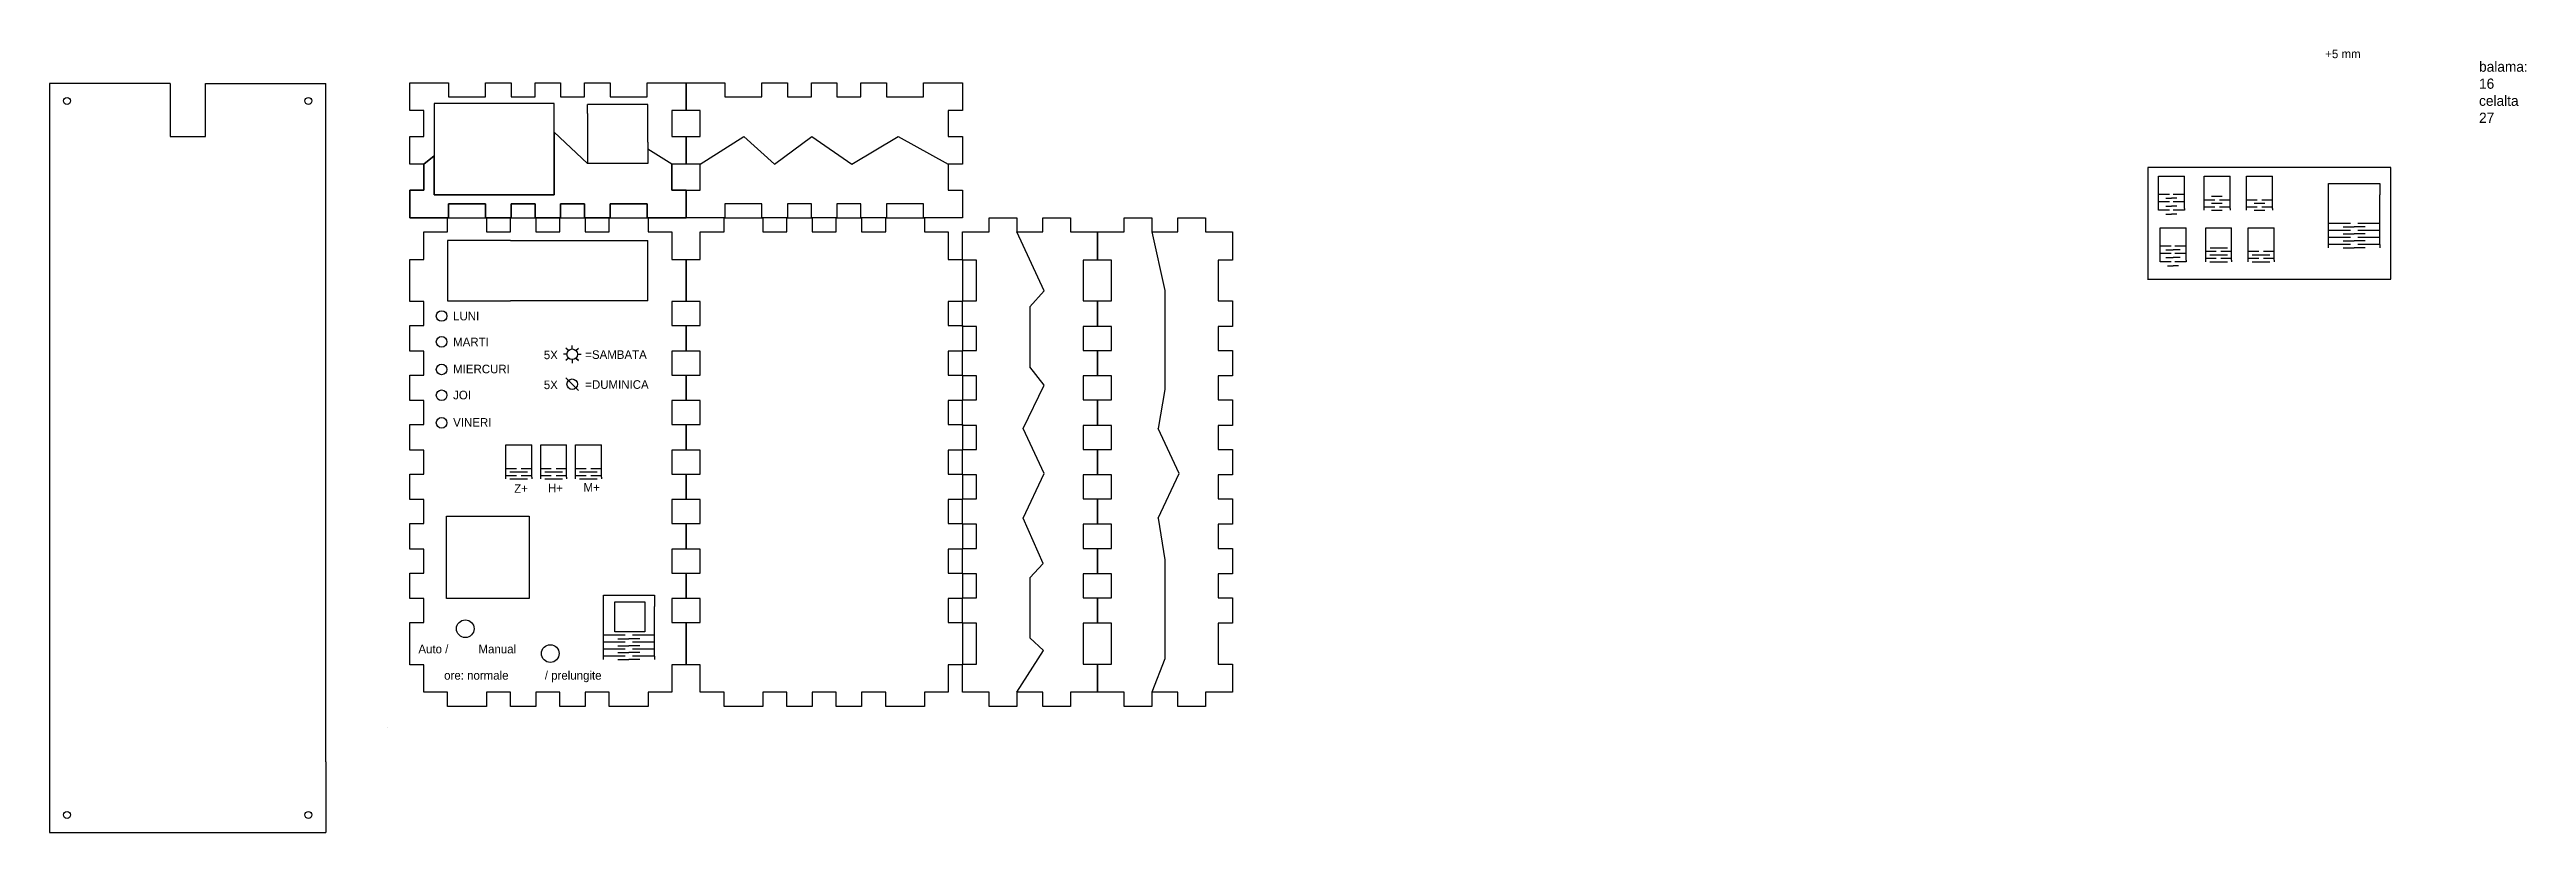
# Model space of a CAD drawing. Header units: millimetres. Extents: x -96 to 605, y -30 to 192.
import ezdxf

# ---------------------------------------------------------------- set-up
doc = ezdxf.new("R2010")
doc.units = ezdxf.units.MM
doc.header["$MEASUREMENT"] = 0
doc.layers.get('0').update_dxf_attribs({"linetype": 'CONTINUOUS'})
for name, color, linetype in [('0___1', 7, 'CONTINUOUS'), ('_U_00CD_U_00BC_U_00B2_U_00', 7, 'CONTINUOUS'), ('DEFAULT', 7, 'CONTINUOUS'), ('LAYER_1', 7, 'CONTINUOUS')]:
    doc.layers.add(name, color=color, linetype=linetype)
picture_1 = doc.add_image_def('image1.png', size_in_pixel=(400, 400))
picture_2 = doc.add_image_def('image2.png', size_in_pixel=(512, 512))

# ---------------------------------------------------------------- blocks, each defined once
blk = doc.blocks.new('BLOCK_6')
at = {"layer": 'LAYER_1', "color": 7}
blk.add_lwpolyline([(10.35, 140.15), (17.1, 140.15), (17.1, 144.15), (28.05, 144.15), (28.05, 140.15), (34.85, 140.15), (34.85, 144.15), (42.05, 144.15), (42.05, 140.15), (48.85, 140.15), (48.85, 144.15), (56.05, 144.15), (56.05, 140.15), (62.85, 140.15), (62.85, 144.15), (73.8, 144.15), (73.8, 140.15), (80.55, 140.15), (80.55, 132.4), (84.55, 132.4), (84.55, 120.45), (80.55, 120.45), (80.55, 113.65), (84.55, 113.65), (84.55, 106.45), (80.55, 106.45), (80.55, 99.65), (84.55, 99.65), (84.55, 92.45), (80.55, 92.45), (80.55, 85.65), (84.55, 85.65), (84.55, 78.45), (80.55, 78.45), (80.55, 71.65), (84.55, 71.65), (84.55, 64.45), (80.55, 64.45), (80.55, 57.65), (84.55, 57.65), (84.55, 50.45), (80.55, 50.45), (80.55, 43.65), (84.55, 43.65), (84.55, 36.45), (80.55, 36.45), (80.55, 29.65), (84.55, 29.65), (84.55, 17.7), (80.55, 17.7), (80.55, 9.95), (73.8, 9.95), (73.8, 5.95), (62.85, 5.95), (62.85, 9.95), (56.05, 9.95), (56.05, 5.95), (48.85, 5.95), (48.85, 9.95), (42.05, 9.95), (42.05, 5.95), (34.85, 5.95), (34.85, 9.95), (28.05, 9.95), (28.05, 5.95), (17.1, 5.95), (17.1, 9.95), (10.35, 9.95), (10.35, 17.7), (6.35, 17.7), (6.35, 29.65), (10.35, 29.65), (10.35, 36.45), (6.35, 36.45), (6.35, 43.65), (10.35, 43.65), (10.35, 50.45), (6.35, 50.45), (6.35, 57.65), (10.35, 57.65), (10.35, 64.45), (6.35, 64.45), (6.35, 71.65), (10.35, 71.65), (10.35, 78.45), (6.35, 78.45), (6.35, 85.65), (10.35, 85.65), (10.35, 92.45), (6.35, 92.45), (6.35, 99.65), (10.35, 99.65), (10.35, 106.45), (6.35, 106.45), (6.35, 113.65), (10.35, 113.65), (10.35, 120.45), (6.35, 120.45), (6.35, 132.4), (10.35, 132.4), (10.35, 140.15)], dxfattribs=at)
blk = doc.blocks.new('BLOCK_7')
at = {"layer": 'LAYER_1', "color": 7}
blk.add_lwpolyline([(88.55, 140.15), (95.3, 140.15), (95.3, 144.15), (106.25, 144.15), (106.25, 140.15), (113.05, 140.15), (113.05, 144.15), (120.25, 144.15), (120.25, 140.15), (127.05, 140.15), (127.05, 144.15), (134.25, 144.15), (134.25, 140.15), (141.05, 140.15), (141.05, 144.15), (152, 144.15), (152, 140.15), (158.75, 140.15), (158.75, 132.4), (162.75, 132.4), (162.75, 120.45), (158.75, 120.45), (158.75, 113.65), (162.75, 113.65), (162.75, 106.45), (158.75, 106.45), (158.75, 99.65), (162.75, 99.65), (162.75, 92.45), (158.75, 92.45), (158.75, 85.65), (162.75, 85.65), (162.75, 78.45), (158.75, 78.45), (158.75, 71.65), (162.75, 71.65), (162.75, 64.45), (158.75, 64.45), (158.75, 57.65), (162.75, 57.65), (162.75, 50.45), (158.75, 50.45), (158.75, 43.65), (162.75, 43.65), (162.75, 36.45), (158.75, 36.45), (158.75, 29.65), (162.75, 29.65), (162.75, 17.7), (158.75, 17.7), (158.75, 9.95), (152, 9.95), (152, 5.95), (141.05, 5.95), (141.05, 9.95), (134.25, 9.95), (134.25, 5.95), (127.05, 5.95), (127.05, 9.95), (120.25, 9.95), (120.25, 5.95), (113.05, 5.95), (113.05, 9.95), (106.25, 9.95), (106.25, 5.95), (95.3, 5.95), (95.3, 9.95), (88.55, 9.95), (88.55, 17.7), (84.55, 17.7), (84.55, 29.65), (88.55, 29.65), (88.55, 36.45), (84.55, 36.45), (84.55, 43.65), (88.55, 43.65), (88.55, 50.45), (84.55, 50.45), (84.55, 57.65), (88.55, 57.65), (88.55, 64.45), (84.55, 64.45), (84.55, 71.65), (88.55, 71.65), (88.55, 78.45), (84.55, 78.45), (84.55, 85.65), (88.55, 85.65), (88.55, 92.45), (84.55, 92.45), (84.55, 99.65), (88.55, 99.65), (88.55, 106.45), (84.55, 106.45), (84.55, 113.65), (88.55, 113.65), (88.55, 120.45), (84.55, 120.45), (84.55, 132.4), (88.55, 132.4), (88.55, 140.15)], dxfattribs=at)
blk = doc.blocks.new('*U24')
blk.add_text('Auto /', height=2.427).set_placement((8.82, 20.97))
blk = doc.blocks.new('*U25')
blk.add_text('ore: normale', height=2.4272).set_placement((16.11, 13.52))
blk = doc.blocks.new('*U28')
blk.add_text('Manual', height=2.427).set_placement((25.82, 20.97))
blk = doc.blocks.new('*U29')
blk.add_text('/ prelungite', height=2.4272).set_placement((44.58, 13.52))
blk = doc.blocks.new('*U31')
at = {"layer": '0___1'}
blk.add_text('LUNI', height=2.427, dxfattribs=at).set_placement((21.55, 65.84))
blk = doc.blocks.new('*U32')
blk.add_text('MARTI', height=2.427).set_placement((21.55, 58.52))
blk = doc.blocks.new('*U33')
blk.add_text('MIERCURI', height=2.427).set_placement((21.55, 50.87))
blk = doc.blocks.new('*U34')
blk.add_text('JOI', height=2.427).set_placement((21.55, 43.5))
blk = doc.blocks.new('*U35')
blk.add_text('VINERI', height=2.427).set_placement((21.55, 35.77))
blk = doc.blocks.new('*U40')
blk.add_text('+5 mm', height=2.427).set_placement((240.18, 88.02))
blk = doc.blocks.new('*U41')
for s, p in [('balama:', (283.71, 84.18)), ('celalta', (283.71, 74.53)), ('16', (283.71, 79.36)), ('27', (283.71, 69.71))]:
    blk.add_text(s, height=2.893).set_placement(p)
blk = doc.blocks.new('BLOCK_3')
at = {"layer": 'LAYER_1', "color": 7}
blk.add_lwpolyline([(84.55, 182.35), (95.5, 182.35), (95.5, 178.35), (106.05, 178.35), (106.05, 182.35), (113.25, 182.35), (113.25, 178.35), (120.05, 178.35), (120.05, 182.35), (127.25, 182.35), (127.25, 178.35), (134.05, 178.35), (134.05, 182.35), (141.25, 182.35), (141.25, 178.35), (151.8, 178.35), (151.8, 182.35), (162.75, 182.35), (162.75, 174.55), (158.75, 174.55), (158.75, 167.15), (162.75, 167.15), (162.75, 159.35), (158.75, 159.35), (158.75, 151.95), (162.75, 151.95), (162.75, 144.15), (151.8, 144.15), (151.8, 148.15), (141.25, 148.15), (141.25, 144.15), (134.05, 144.15), (134.05, 148.15), (127.25, 148.15), (127.25, 144.15), (120.05, 144.15), (120.05, 148.15), (113.25, 148.15), (113.25, 144.15), (106.05, 144.15), (106.05, 148.15), (95.5, 148.15), (95.5, 144.15), (84.55, 144.15), (84.55, 151.95), (88.55, 151.95), (88.55, 159.35), (84.55, 159.35), (84.55, 167.15), (88.55, 167.15), (88.55, 174.55), (84.55, 174.55), (84.55, 182.35)], dxfattribs=at)
blk = doc.blocks.new('BLOCK_2')
at = {"layer": 'LAYER_1', "color": 7}
blk.add_lwpolyline([(6.35, 182.35), (17.3, 182.35), (17.3, 178.35), (27.85, 178.35), (27.85, 182.35), (35.05, 182.35), (35.05, 178.35), (41.85, 178.35), (41.85, 182.35), (49.05, 182.35), (49.05, 178.35), (55.85, 178.35), (55.85, 182.35), (63.05, 182.35), (63.05, 178.35), (73.6, 178.35), (73.6, 182.35), (84.55, 182.35), (84.55, 174.55), (80.55, 174.55), (80.55, 167.15), (84.55, 167.15), (84.55, 159.35), (80.55, 159.35), (80.55, 151.95), (84.55, 151.95), (84.55, 144.15), (73.6, 144.15), (73.6, 148.15), (63.05, 148.15), (63.05, 144.15), (55.85, 144.15), (55.85, 148.15), (49.05, 148.15), (49.05, 144.15), (41.85, 144.15), (41.85, 148.15), (35.05, 148.15), (35.05, 144.15), (27.85, 144.15), (27.85, 148.15), (17.3, 148.15), (17.3, 144.15), (6.35, 144.15), (6.35, 151.95), (10.35, 151.95), (10.35, 159.35), (6.35, 159.35), (6.35, 167.15), (10.35, 167.15), (10.35, 174.55), (6.35, 174.55), (6.35, 182.35)], dxfattribs=at)
blk = doc.blocks.new('BLOCK_4')
at = {"layer": 'LAYER_1', "color": 7}
blk.add_lwpolyline([(166.75, 182.35), (174.7, 182.35), (174.7, 178.35), (186.25, 178.35), (186.25, 182.35), (193.45, 182.35), (193.45, 178.35), (200.25, 178.35), (200.25, 182.35), (207.45, 182.35), (207.45, 178.35), (214.25, 178.35), (214.25, 182.35), (221.45, 182.35), (221.45, 178.35), (228.25, 178.35), (228.25, 182.35), (235.45, 182.35), (235.45, 178.35), (242.25, 178.35), (242.25, 182.35), (249.45, 182.35), (249.45, 178.35), (256.25, 178.35), (256.25, 182.35), (263.45, 182.35), (263.45, 178.35), (270.25, 178.35), (270.25, 182.35), (277.45, 182.35), (277.45, 178.35), (289, 178.35), (289, 182.35), (296.95, 182.35), (296.95, 174.75), (300.95, 174.75), (300.95, 166.95), (296.95, 166.95), (296.95, 159.55), (300.95, 159.55), (300.95, 151.75), (296.95, 151.75), (296.95, 144.15), (289, 144.15), (289, 148.15), (277.45, 148.15), (277.45, 144.15), (270.25, 144.15), (270.25, 148.15), (263.45, 148.15), (263.45, 144.15), (256.25, 144.15), (256.25, 148.15), (249.45, 148.15), (249.45, 144.15), (242.25, 144.15), (242.25, 148.15), (235.45, 148.15), (235.45, 144.15), (228.25, 144.15), (228.25, 148.15), (221.45, 148.15), (221.45, 144.15), (214.25, 144.15), (214.25, 148.15), (207.45, 148.15), (207.45, 144.15), (200.25, 144.15), (200.25, 148.15), (193.45, 148.15), (193.45, 144.15), (186.25, 144.15), (186.25, 148.15), (174.7, 148.15), (174.7, 144.15), (166.75, 144.15), (166.75, 151.75), (162.75, 151.75), (162.75, 159.55), (166.75, 159.55), (166.75, 166.95), (162.75, 166.95), (162.75, 174.75), (166.75, 174.75), (166.75, 182.35)], dxfattribs=at)
blk = doc.blocks.new('BLOCK_5')
at = {"layer": 'LAYER_1', "color": 7}
blk.add_lwpolyline([(166.75, 144.15), (174.7, 144.15), (174.7, 140.15), (186.25, 140.15), (186.25, 144.15), (193.45, 144.15), (193.45, 140.15), (200.25, 140.15), (200.25, 144.15), (207.45, 144.15), (207.45, 140.15), (214.25, 140.15), (214.25, 144.15), (221.45, 144.15), (221.45, 140.15), (228.25, 140.15), (228.25, 144.15), (235.45, 144.15), (235.45, 140.15), (242.25, 140.15), (242.25, 144.15), (249.45, 144.15), (249.45, 140.15), (256.25, 140.15), (256.25, 144.15), (263.45, 144.15), (263.45, 140.15), (270.25, 140.15), (270.25, 144.15), (277.45, 144.15), (277.45, 140.15), (289, 140.15), (289, 144.15), (296.95, 144.15), (296.95, 136.55), (300.95, 136.55), (300.95, 128.75), (296.95, 128.75), (296.95, 121.35), (300.95, 121.35), (300.95, 113.55), (296.95, 113.55), (296.95, 105.95), (289, 105.95), (289, 109.95), (277.45, 109.95), (277.45, 105.95), (270.25, 105.95), (270.25, 109.95), (263.45, 109.95), (263.45, 105.95), (256.25, 105.95), (256.25, 109.95), (249.45, 109.95), (249.45, 105.95), (242.25, 105.95), (242.25, 109.95), (235.45, 109.95), (235.45, 105.95), (228.25, 105.95), (228.25, 109.95), (221.45, 109.95), (221.45, 105.95), (214.25, 105.95), (214.25, 109.95), (207.45, 109.95), (207.45, 105.95), (200.25, 105.95), (200.25, 109.95), (193.45, 109.95), (193.45, 105.95), (186.25, 105.95), (186.25, 109.95), (174.7, 109.95), (174.7, 105.95), (166.75, 105.95), (166.75, 113.55), (162.75, 113.55), (162.75, 121.35), (166.75, 121.35), (166.75, 128.75), (162.75, 128.75), (162.75, 136.55), (166.75, 136.55), (166.75, 144.15)], dxfattribs=at)
blk = doc.blocks.new('*U42')
blk.add_text('5X', height=2.427).set_placement((45.63, 57.66))
blk = doc.blocks.new('*U43')
blk.add_text('=SAMBATA', height=2.427).set_placement((57.37, 57.74))
blk = doc.blocks.new('*U44')
blk.add_text('5X', height=2.427).set_placement((45.63, 49.19))
blk = doc.blocks.new('*U45')
blk.add_text('=DUMINICA', height=2.427).set_placement((57.37, 49.27))
blk = doc.blocks.new('*U46')
blk.add_text('Z+', height=2.427).set_placement((33.53, 85.65))
blk = doc.blocks.new('*U47')
blk.add_text('H+', height=2.427).set_placement((44.36, 85.65))
blk = doc.blocks.new('*U48')
blk.add_text('M+', height=2.427).set_placement((54.95, 85.65))

msp = doc.modelspace()

# ---------------------------------------------------------------- linework, layer by layer
for p, q in [((-95.56, 182.16), (-95.56, -9.7)), ((-61.46, 182.16), (-95.56, 182.16)), ((-61.46, 182.16), (-61.46, 182.16)), ((-61.46, 182.16), (-61.46, 167.16)), ((-51.46, 167.16), (-51.46, 182.16)), ((-51.46, 182.16), (-17.36, 182.16)), ((-17.36, -9.7), (-17.36, 182.16)), ((47.28, 176.51), (13.28, 176.51)), ((13.28, 176.51), (13.28, 150.66)), ((47.28, 150.66), (47.28, 176.51)), ((56.68, 173.66), (56.68, 176.16)), ((73.7, 176.16), (56.68, 176.16)), ((73.7, 173.66), (73.7, 176.16)), ((47.28, 168.34), (56.68, 159.55)), ((56.68, 159.55), (47.28, 168.34)), ((47.28, 168.34), (47.28, 150.66)), ((56.68, 173.66), (56.68, 165.55)), ((73.7, 165.55), (73.7, 173.66)), ((-61.46, 167.16), (-51.46, 167.16)), ((10.35, 159.35), (13.28, 161.65)), ((13.28, 161.65), (10.35, 159.35)), ((13.28, 150.66), (13.28, 161.65)), ((56.68, 165.55), (56.68, 163.55)), ((56.68, 163.55), (56.68, 159.55)), ((73.7, 165.55), (73.7, 163.55)), ((73.7, 163.55), (73.7, 159.55)), ((80.55, 159.35), (73.7, 163.55)), ((80.55, 159.35), (73.7, 163.55)), ((73.7, 163.55), (73.7, 159.55)), ((88.55, 159.35), (100.94, 167.15)), ((100.94, 167.15), (109.6, 159.35)), ((109.6, 159.35), (120.16, 167.15)), ((120.16, 167.15), (131.51, 159.35)), ((131.51, 159.35), (144.58, 167.15)), ((144.58, 167.15), (158.75, 159.35)), ((10.35, 159.35), (10.35, 151.95)), ((73.7, 159.55), (56.68, 159.55)), ((73.7, 159.55), (56.68, 159.55)), ((80.55, 151.95), (80.55, 159.35)), ((567, 158.35), (498.21, 158.35)), ((498.21, 158.35), (498.21, 126.76)), ((501.25, 152.9), (501.25, 155.9)), ((501.25, 155.9), (508.58, 155.9)), ((508.58, 152.9), (508.58, 155.9)), ((514.13, 152.91), (514.13, 155.91)), ((514.13, 155.91), (521.47, 155.91)), ((521.47, 152.91), (521.47, 155.91)), ((526.17, 152.91), (526.17, 155.91)), ((526.17, 155.91), (533.5, 155.91)), ((533.5, 152.91), (533.5, 155.91)), ((567, 126.76), (567, 158.35)), ((10.35, 151.95), (6.35, 151.95)), ((6.35, 151.95), (6.35, 144.15)), ((13.28, 150.66), (47.28, 150.66)), ((47.28, 150.66), (13.28, 150.66)), ((17.3, 144.15), (17.3, 148.15)), ((17.3, 148.15), (27.85, 148.15)), ((27.85, 148.15), (27.85, 144.15)), ((35.05, 144.15), (35.05, 148.15)), ((35.05, 148.15), (41.85, 148.15)), ((41.85, 148.15), (41.85, 144.15)), ((49.05, 144.15), (49.05, 148.15)), ((49.05, 148.15), (55.85, 148.15)), ((55.85, 148.15), (55.85, 144.15)), ((63.05, 144.15), (63.05, 148.15)), ((63.05, 148.15), (73.6, 148.15)), ((73.6, 148.15), (73.6, 144.15)), ((84.55, 151.95), (80.55, 151.95)), ((84.55, 144.15), (84.55, 151.95)), ((501.25, 146.3), (501.25, 152.9)), ((501.25, 152.9), (501.25, 152.9)), ((508.58, 146.8), (508.58, 152.9)), ((514.13, 146.31), (514.13, 152.91)), ((514.13, 152.91), (514.13, 152.91)), ((514.13, 149.26), (517.13, 149.26)), ((514.13, 147.29), (517.13, 147.29)), ((516.28, 150.25), (519.28, 150.25)), ((516.28, 148.28), (519.28, 148.28)), ((518.46, 149.26), (521.47, 149.26)), ((518.46, 147.29), (521.47, 147.29)), ((521.47, 146.81), (521.47, 152.91)), ((526.17, 146.31), (526.17, 152.91)), ((526.17, 152.91), (526.17, 152.91)), ((526.17, 149.26), (529.17, 149.26)), ((526.17, 147.29), (529.17, 147.29)), ((528.31, 148.28), (531.31, 148.28)), ((530.5, 149.26), (533.5, 149.26)), ((530.5, 147.29), (533.5, 147.29)), ((533.5, 146.81), (533.5, 152.91)), ((549.37, 150.64), (549.37, 153.84)), ((549.37, 153.84), (563.83, 153.84)), ((549.37, 148.64), (549.37, 150.64)), ((549.37, 135.64), (549.37, 148.64)), ((563.83, 153.84), (563.83, 150.64)), ((563.83, 148.64), (563.83, 150.64)), ((563.83, 136.63), (563.83, 148.64)), ((6.35, 144.15), (17.3, 144.15)), ((27.85, 144.15), (35.05, 144.15)), ((41.85, 144.15), (49.05, 144.15)), ((55.85, 144.15), (63.05, 144.15)), ((73.6, 144.15), (84.55, 144.15)), ((501.7, 138.31), (501.7, 141.31)), ((501.7, 141.31), (509.04, 141.31)), ((508.58, 146.8), (508.58, 146.3)), ((509.04, 138.31), (509.04, 141.31)), ((514.59, 138.31), (514.59, 141.31)), ((514.59, 141.31), (521.93, 141.31)), ((516.28, 146.31), (519.28, 146.31)), ((521.47, 146.81), (521.47, 146.31)), ((521.93, 138.31), (521.93, 141.31)), ((526.62, 138.31), (526.62, 141.31)), ((526.62, 141.31), (533.96, 141.31)), ((528.31, 146.31), (531.31, 146.31)), ((533.5, 146.81), (533.5, 146.31)), ((533.96, 138.31), (533.96, 141.31)), ((34.85, 137.69), (17.1, 137.69)), ((17.1, 137.69), (17.1, 120.69)), ((34.85, 137.69), (73.77, 137.69)), ((73.77, 120.69), (73.77, 137.69)), ((185.94, 123.53), (178.15, 140.15)), ((216.35, 140.15), (220.05, 123.62)), ((501.7, 131.71), (501.7, 138.31)), ((501.7, 138.31), (501.7, 138.31)), ((509.04, 132.21), (509.04, 138.31)), ((514.59, 131.71), (514.59, 138.31)), ((514.59, 138.31), (514.59, 138.31)), ((514.59, 134.67), (517.59, 134.67)), ((515.73, 133.68), (520.73, 133.68)), ((515.82, 135.66), (520.73, 135.66)), ((518.92, 134.67), (521.93, 134.67)), ((521.93, 132.21), (521.93, 138.31)), ((526.62, 131.71), (526.62, 138.31)), ((526.62, 138.31), (526.62, 138.31)), ((526.62, 134.67), (529.62, 134.67)), ((527.77, 133.68), (532.77, 133.68)), ((530.96, 134.67), (533.96, 134.67)), ((533.96, 132.21), (533.96, 138.31)), ((563.83, 136.63), (563.83, 135.64)), ((498.08, 126.76), (567, 126.76)), ((509.04, 132.21), (509.04, 131.71)), ((514.59, 132.7), (517.59, 132.7)), ((515.73, 131.71), (520.73, 131.71)), ((518.92, 132.7), (521.93, 132.7)), ((521.93, 132.21), (521.93, 131.71)), ((526.62, 132.7), (529.62, 132.7)), ((527.77, 131.71), (532.77, 131.71)), ((530.96, 132.7), (533.96, 132.7)), ((533.96, 132.21), (533.96, 131.71)), ((17.1, 120.69), (34.85, 120.69)), ((73.77, 120.69), (34.85, 120.69)), ((185.94, 123.53), (181.85, 118.96)), ((220.05, 123.62), (220.05, 95.62)), ((181.85, 118.96), (181.85, 101.96)), ((50.85, 105.55), (49.85, 105.55)), ((51.29, 106.61), (50.58, 107.32)), ((52.35, 107.05), (52.35, 108.05)), ((53.41, 106.61), (54.11, 107.32)), ((53.85, 105.55), (54.85, 105.55)), ((51.29, 104.49), (50.58, 103.78)), ((54.11, 95.31), (50.58, 98.85)), ((52.35, 104.05), (52.35, 103.05)), ((53.41, 104.49), (54.11, 103.78)), ((54.11, 103.78), (53.41, 104.49)), ((185.94, 96.85), (181.85, 101.96)), ((52.35, 97.08), (54.11, 95.31)), ((179.99, 84.53), (185.94, 96.85)), ((220.05, 95.62), (218.19, 84.53)), ((185.94, 71.82), (179.99, 84.53)), ((224.14, 71.82), (218.19, 84.53)), ((33.59, 76.89), (33.59, 79.89)), ((33.59, 79.89), (40.93, 79.89)), ((40.93, 76.89), (40.93, 79.89)), ((43.43, 76.89), (43.43, 79.89)), ((43.43, 79.89), (50.77, 79.89)), ((50.77, 76.89), (50.77, 79.89)), ((53.27, 76.89), (53.27, 79.89)), ((53.27, 79.89), (60.61, 79.89)), ((60.61, 76.89), (60.61, 79.89)), ((33.59, 70.29), (33.59, 76.89)), ((33.59, 76.89), (33.59, 76.89)), ((33.59, 73.25), (36.59, 73.25)), ((33.59, 71.28), (36.59, 71.28)), ((34.74, 72.27), (39.74, 72.27)), ((34.74, 70.29), (39.74, 70.29)), ((37.93, 73.25), (40.93, 73.25)), ((37.93, 71.28), (40.93, 71.28)), ((40.93, 70.79), (40.93, 76.89)), ((40.93, 70.79), (40.93, 70.29)), ((43.43, 70.29), (43.43, 76.89)), ((43.43, 76.89), (43.43, 76.89)), ((43.43, 73.25), (46.43, 73.25)), ((43.43, 71.28), (46.43, 71.28)), ((44.58, 72.27), (49.58, 72.27)), ((44.58, 70.29), (49.58, 70.29)), ((47.76, 73.25), (50.77, 73.25)), ((47.76, 71.28), (50.77, 71.28)), ((50.77, 70.79), (50.77, 76.89)), ((50.77, 70.79), (50.77, 70.29)), ((53.27, 70.29), (53.27, 76.89)), ((53.27, 76.89), (53.27, 76.89)), ((53.27, 73.25), (56.27, 73.25)), ((53.27, 71.28), (56.27, 71.28)), ((54.42, 72.27), (59.42, 72.27)), ((54.42, 70.29), (59.42, 70.29)), ((57.6, 73.25), (60.61, 73.25)), ((57.6, 71.28), (60.61, 71.28)), ((60.61, 70.79), (60.61, 76.89)), ((60.61, 70.79), (60.61, 70.29)), ((179.99, 59.15), (185.94, 71.82)), ((218.19, 59.15), (224.14, 71.82)), ((185.65, 46.34), (179.99, 59.15)), ((218.19, 59.15), (220.05, 47.37)), ((185.65, 46.34), (181.85, 42.35)), ((181.85, 42.35), (181.85, 25.35)), ((220.05, 47.37), (220.05, 19.37)), ((61.17, 34.18), (61.17, 37.38)), ((61.17, 37.38), (75.62, 37.38)), ((75.62, 37.38), (75.62, 34.18)), ((61.17, 32.18), (61.17, 34.18)), ((61.17, 19.18), (61.17, 32.18)), ((75.62, 32.18), (75.62, 34.18)), ((75.62, 20.17), (75.62, 32.18)), ((178.15, 9.95), (185.69, 21.75)), ((185.69, 21.75), (181.85, 25.35)), ((75.62, 20.17), (75.62, 19.18)), ((220.05, 19.37), (216.35, 9.95)), ((-95.56, -9.7), (-95.56, -29.7)), ((-17.36, -9.7), (-17.36, -29.7)), ((-95.56, -29.7), (-17.36, -29.7))]:
    msp.add_line(p, q)
for centre, radius in [((-90.61, 177.21), 1), ((-22.31, 177.21), 1), ((15.39, 116.37), 1.5), ((15.39, 109.07), 1.5), ((52.35, 105.55), 1.5), ((15.39, 101.26), 1.5), ((52.35, 97.08), 1.5), ((15.39, 93.96), 1.5), ((15.39, 86.15), 1.5), ((22.09, 27.93), 2.5), ((46.14, 20.9), 2.5), ((-90.61, -24.75), 1), ((-22.31, -24.75), 1)]:
    msp.add_circle(centre, radius)
at = {"layer": '_U_00CD_U_00BC_U_00B2_U_00', "color": 250}
msp.add_lwpolyline([(0, 0), (0, 0)], dxfattribs=at)
msp.add_lwpolyline([(0, 0), (0, 0)], dxfattribs=at)
msp.add_lwpolyline([(0, 0), (0, 0)], dxfattribs=at)
msp.add_lwpolyline([(0, 0), (0, 0)], dxfattribs=at)
msp.add_lwpolyline([(0, 0), (0, 0)], dxfattribs=at)
msp.add_lwpolyline([(0, 0), (0, 0)], dxfattribs=at)
msp.add_lwpolyline([(0, 0), (0, 0)], dxfattribs=at)
msp.add_lwpolyline([(0, 0), (0, 0)], dxfattribs=at)
msp.add_lwpolyline([(0, 0), (0, 0)], dxfattribs=at)
at = {"layer": 'DEFAULT'}
for points in [[(504.37, 150.73), (501.25, 150.73)], [(504.37, 150.73), (501.25, 150.73)], [(504.37, 148.63), (501.25, 148.63)], [(504.37, 148.63), (501.25, 148.63)], [(503.33, 149.68), (504.89, 149.68)], [(503.33, 147.43), (504.89, 147.43)], [(506.45, 149.68), (504.89, 149.68)], [(506.46, 147.43), (504.89, 147.43)], [(508.58, 150.73), (505.4, 150.73)], [(508.58, 150.73), (505.4, 150.73)], [(508.58, 148.63), (505.41, 148.63)], [(508.58, 148.63), (505.41, 148.63)], [(504.38, 146.31), (501.25, 146.31)], [(504.38, 146.31), (501.25, 146.31)], [(503.33, 145.18), (504.9, 145.18)], [(506.46, 145.18), (504.9, 145.18)], [(508.58, 146.3), (505.42, 146.31)], [(508.58, 146.3), (505.42, 146.31)], [(555.56, 140.57), (549.37, 140.57)], [(555.56, 140.57), (549.37, 140.57)], [(555.56, 142.54), (549.38, 142.54)], [(555.56, 142.54), (549.38, 142.54)], [(553.5, 141.56), (556.59, 141.56)], [(559.68, 141.56), (556.59, 141.56)], [(563.79, 142.54), (557.62, 142.54)], [(563.79, 142.54), (557.62, 142.54)], [(563.81, 140.57), (557.62, 140.57)], [(563.81, 140.57), (557.62, 140.57)], [(504.82, 136.14), (501.7, 136.14)], [(504.82, 136.14), (501.7, 136.14)], [(504.83, 134.03), (501.71, 134.03)], [(504.83, 134.03), (501.71, 134.03)], [(503.35, 135.08), (505.35, 135.08)], [(507.35, 135.08), (505.35, 135.08)], [(509.04, 136.14), (505.86, 136.14)], [(509.04, 136.14), (505.86, 136.14)], [(509.04, 134.03), (505.87, 134.03)], [(509.04, 134.03), (505.87, 134.03)], [(555.56, 138.6), (549.37, 138.6)], [(555.56, 138.6), (549.37, 138.6)], [(555.57, 136.63), (549.37, 136.63)], [(555.57, 136.63), (549.37, 136.63)], [(553.5, 139.59), (556.59, 139.59)], [(553.5, 137.62), (556.6, 137.62)], [(553.5, 135.64), (556.6, 135.64)], [(559.69, 139.59), (556.59, 139.59)], [(559.69, 137.62), (556.6, 137.62)], [(559.7, 135.64), (556.6, 135.64)], [(563.82, 138.6), (557.63, 138.6)], [(563.82, 138.6), (557.63, 138.6)], [(563.83, 136.63), (557.63, 136.63)], [(563.83, 136.63), (557.63, 136.63)], [(504.83, 131.71), (501.71, 131.71)], [(504.83, 131.71), (501.71, 131.71)], [(503.35, 132.89), (505.35, 132.89)], [(503.79, 130.59), (505.35, 130.59)], [(507.35, 132.89), (505.35, 132.89)], [(506.92, 130.59), (505.35, 130.59)], [(509.04, 131.71), (505.87, 131.71)], [(509.04, 131.71), (505.87, 131.71)], [(67.36, 24.11), (61.17, 24.11)], [(67.36, 24.11), (61.17, 24.11)], [(67.36, 22.14), (61.17, 22.14)], [(67.36, 22.14), (61.17, 22.14)], [(67.35, 26.08), (61.18, 26.08)], [(67.35, 26.08), (61.18, 26.08)], [(65.29, 25.1), (68.38, 25.1)], [(65.3, 23.13), (68.39, 23.13)], [(65.3, 21.16), (68.39, 21.16)], [(71.48, 25.1), (68.38, 25.1)], [(71.49, 23.13), (68.39, 23.13)], [(71.49, 21.16), (68.39, 21.16)], [(75.59, 26.08), (69.41, 26.08)], [(75.59, 26.08), (69.41, 26.08)], [(75.61, 24.11), (69.42, 24.11)], [(75.61, 24.11), (69.42, 24.11)], [(75.62, 22.14), (69.42, 22.14)], [(75.62, 22.14), (69.42, 22.14)], [(67.36, 20.17), (61.17, 20.17)], [(67.36, 20.17), (61.17, 20.17)], [(65.3, 19.18), (68.39, 19.18)], [(71.49, 19.18), (68.39, 19.18)], [(75.62, 20.17), (69.43, 20.17)], [(75.62, 20.17), (69.43, 20.17)]]:
    msp.add_lwpolyline(points, dxfattribs=at)

# ---------------------------------------------------------------- block references
for name, p in [('*U40', (308.24, 101.29)), ('*U41', (308.24, 101.29)), ('*U31', (-2.9, 49.3)), ('*U32', (-2.9, 49.3)), ('*U42', (-1.33, 46.51)), ('*U43', (-1.33, 46.51)), ('*U33', (-2.9, 49.3)), ('*U45', (-1.33, 46.51)), ('*U34', (-2.9, 49.3)), ('*U44', (-1.33, 46.51)), ('*U35', (-2.9, 49.3)), ('*U46', (2.39, -19.29)), ('*U47', (1.12, -19.17)), ('*U48', (0.6, -18.98)), ('*U24', (0, 0)), ('*U28', (0, 0)), ('*U25', (0, 0)), ('*U29', (0, 0))]:
    msp.add_blockref(name, p)
at = {"layer": 'LAYER_1'}
for name in ['BLOCK_2', 'BLOCK_3', 'BLOCK_6', 'BLOCK_7']:
    msp.add_blockref(name, (0, 0), dxfattribs=at)
at = {"layer": 'LAYER_1', "rotation": 270}
for name in ['BLOCK_5', 'BLOCK_4']:
    msp.add_blockref(name, (56.8, 306.9), dxfattribs=at)

# ---------------------------------------------------------------- pictures from other files: only their frames are drawn
image = msp.add_image(picture_1, insert=(16.78, 36.45), size_in_units=(23.34, 23.34))
image.dxf.flags = 7
image = msp.add_image(picture_2, insert=(64.4, 27.03), size_in_units=(8.47, 8.47))
image.dxf.flags = 7

doc.saveas('drawing.dxf')
